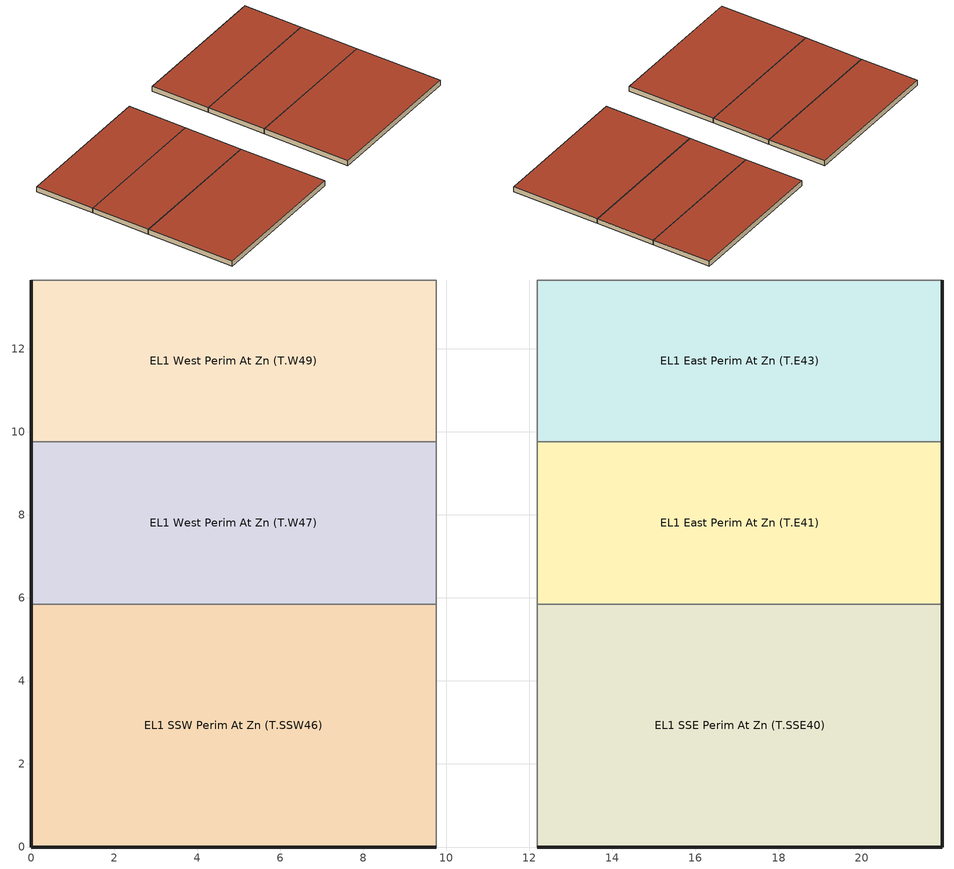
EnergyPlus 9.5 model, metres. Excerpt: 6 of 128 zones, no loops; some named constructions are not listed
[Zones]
EL1 East Perim At Zn (T.E41)
 floor to EL1 East Perim Zn (T.E28) (EL1 AFlr Construction-mirror): 21.95,9.75 21.95,5.85 12.19,5.85 12.19,9.75 z5.46
 wall outside (EL1 EWall Construction): 21.95,5.85 21.95,9.75 z5.46:5.79
 wall to EL1 East Perim At Zn (T.E43) (EL1 IWall Construction): 21.95,9.75 12.19,9.75 z5.46:5.79
 wall to EL1 SSE Perim At Zn (T.SSE40) (EL1 IWall Construction-mirror): 12.19,5.85 21.95,5.85 z5.46:5.79
 wall to EL1 Core At Zn (T.C52) (EL1 IWall Construction): 12.19,9.75 12.19,5.85 z5.46:5.79
 roof outside (EL1 Roof Construction): 12.19,9.75 12.19,5.85 21.95,5.85 21.95,9.75 z5.79
EL1 East Perim At Zn (T.E43)
 floor to EL1 East Perim Zn (T.E30) (EL1 AFlr Construction-mirror): 21.95,13.66 21.95,9.75 12.19,9.75 12.19,13.66 z5.46
 wall outside (EL1 EWall Construction): 21.95,9.75 21.95,13.66 z5.46:5.79
 wall to EL1 East Perim At Zn (T.E42) (EL1 IWall Construction-mirror): 21.95,13.66 12.19,13.66 z5.46:5.79
 wall to EL1 Core At Zn (T.C52) (EL1 IWall Construction): 12.19,13.66 12.19,9.75 z5.46:5.79
 roof outside (EL1 Roof Construction): 12.19,13.66 12.19,9.75 21.95,9.75 21.95,13.66 z5.79
EL1 SSE Perim At Zn (T.SSE40)
 floor to EL1 SSE Perim Zn (T.SSE27) (EL1 AFlr Construction-mirror): 21.95,5.85 21.95,0 12.19,0 12.19,5.85 z5.46
 wall outside (EL1 EWall Construction): 12.19,0 21.95,0 21.95,5.85 z5.46:5.79
 wall to EL1 Core At Zn (T.C52) (EL1 IWall Construction): 12.19,5.85 12.19,0 z5.46:5.79
 roof outside (EL1 Roof Construction): 12.19,5.85 12.19,0 21.95,0 21.95,5.85 z5.79
EL1 SSW Perim At Zn (T.SSW46)
 floor to EL1 SSW Perim Zn (T.SSW33) (EL1 AFlr Construction-mirror): 9.75,5.85 9.75,0 0,0 0,5.85 z5.46
 wall outside (EL1 EWall Construction): 0,5.85 0,0 9.75,0 z5.46:5.79
 wall to EL1 Core At Zn (T.C52) (EL1 IWall Construction): 9.75,0 9.75,5.85 z5.46:5.79
 wall to EL1 West Perim At Zn (T.W47) (EL1 IWall Construction): 9.75,5.85 0,5.85 z5.46:5.79
 roof outside (EL1 Roof Construction): 0,5.85 0,0 9.75,0 9.75,5.85 z5.79
EL1 West Perim At Zn (T.W47)
 floor to EL1 West Perim Zn (T.W34) (EL1 AFlr Construction-mirror): 9.75,9.75 9.75,5.85 0,5.85 0,9.75 z5.46
 wall outside (EL1 EWall Construction): 0,9.75 0,5.85 z5.46:5.79
 wall to EL1 Core At Zn (T.C52) (EL1 IWall Construction): 9.75,5.85 9.75,9.75 z5.46:5.79
 wall to EL1 West Perim At Zn (T.W49) (EL1 IWall Construction): 9.75,9.75 0,9.75 z5.46:5.79
 roof outside (EL1 Roof Construction): 0,9.75 0,5.85 9.75,5.85 9.75,9.75 z5.79
EL1 West Perim At Zn (T.W49)
 floor to EL1 West Perim Zn (T.W36) (EL1 AFlr Construction-mirror): 9.75,13.66 9.75,9.75 0,9.75 0,13.66 z5.46
 wall outside (EL1 EWall Construction): 0,13.66 0,9.75 z5.46:5.79
 wall to EL1 Core At Zn (T.C52) (EL1 IWall Construction): 9.75,9.75 9.75,13.66 z5.46:5.79
 wall to EL1 West Perim At Zn (T.W48) (EL1 IWall Construction-mirror): 9.75,13.66 0,13.66 z5.46:5.79
 roof outside (EL1 Roof Construction): 0,13.66 0,9.75 9.75,9.75 9.75,13.66 z5.79
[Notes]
END TEMPLATE "C:/DEER-SWWH015/DEER-Prototypes-EnergyPlus/templates/energyplus/templates/zoneloads/MFm_ductonly.imf"
BEGIN TEMPLATE "C:/DEER-SWWH015/DEER-Prototypes-EnergyPlus/prototypes/residential/MFm-1985-NCGF/templates/root.pxt"
→ run_control = "ANNUAL" (specified by input)
→ timestep = 6 (specified by input)
→ run_name = "CZ01/MFm&0&rNCGF&Ex&SpaceHtg_eq__GasFurnace/DHWrecircschedulebaseline" (specified by input)
→ glass_u = 0.66 U-IP (specified by input)
→ glass_shgc = 0.52 (specified by input)
→ wall_consol_layer_thickness = 0.137 m (specified by input)
→ wall_consol_layer_conductivity = 0.057165 (specified by input)
→ ceil_consol_layer_thickness = 0.195 m (specified by input)
→ ceil_consol_layer_conductivity = 0.0617176 (specified by input)
ceil_insul_layer_thickness = 1e-06 m (defaulted by interface)
→ infiltration_ACH = 0.35 (specified by input)
→ heating_sch_DEER_mrn = 16.94 (specified by input)
→ heating_sch_DEER_day = 16.94 (specified by input)
→ heating_sch_DEER_eve = 16.94 (specified by input)
→ heating_sch_DEER_nit = 16.94 (specified by input)
→ cooling_sch_DEER_mrn = 25.56 (specified by input)
→ cooling_sch_DEER_day = 25.56 (specified by input)
→ cooling_sch_DEER_eve = 25.56 (specified by input)
→ cooling_sch_DEER_nit = 25.56 (specified by input)
→ climate_zone = 1 (specified by input)
→ shading_control = "OnNightIfHeatingAndOnDayIfCooling" (specified by input)
sizing_parameter = 1.8 (defaulted by interface)
fan_power_per_flow = 1059.44 (defaulted by interface)
supplyfan_total_eff = 0.12 (defaulted by interface)
motor_eff = 0.24 (defaulted by interface)
exhaust_fan_flow = 0 CFM/ft² (defaulted by interface)
fan_total_eff = 0.0 (defaulted by interface)
burner_eff = 0.78 (defaulted by interface)
refgfrzr_power_level = 91.0575745 (defaulted by interface)
→ total_leakage_ratio = 0.15 (specified by input)
number_of_stories = 1 (defaulted by interface)
conditioned_floor_area = 94.53813350400002 (defaulted by interface)
duct_r_value = 4.9 R-IP (defaulted by interface)
→ recirc_schedule = "DH Load Profile Constant Flow Frac Schedule" (specified by input)
INSERT TEMPLATE "site.pxt"
Path resolves to "C:/DEER-SWWH015/DEER-Prototypes-EnergyPlus/residential measures/SWWH015-02 Recirc Pump Control/SWWH015-02 Recirc_MFm_Ex/runs/CZ01/site.pxt"
BEGIN TEMPLATE "C:/DEER-SWWH015/DEER-Prototypes-EnergyPlus/residential measures/SWWH015-02 Recirc Pump Control/SWWH015-02 Recirc_MFm_Ex/runs/CZ01/site.pxt"
CA_EUREKA_USA Annual Heating Design Conditions Wind Speed=1.5m/s Wind Dir=100
Coldest Month=DEC
CA_EUREKA_USA Annual Heating 99.6%, MaxDB=0.7?C
CA_EUREKA Annual Cooling Design Conditions Wind Speed=4.2m/s Wind Dir=320
Hottest Month=AUG
CA_EUREKA_USA Annual Cooling (DB=>MWB) .4%, MaxDB=20.1?C MWB=15.1?C
